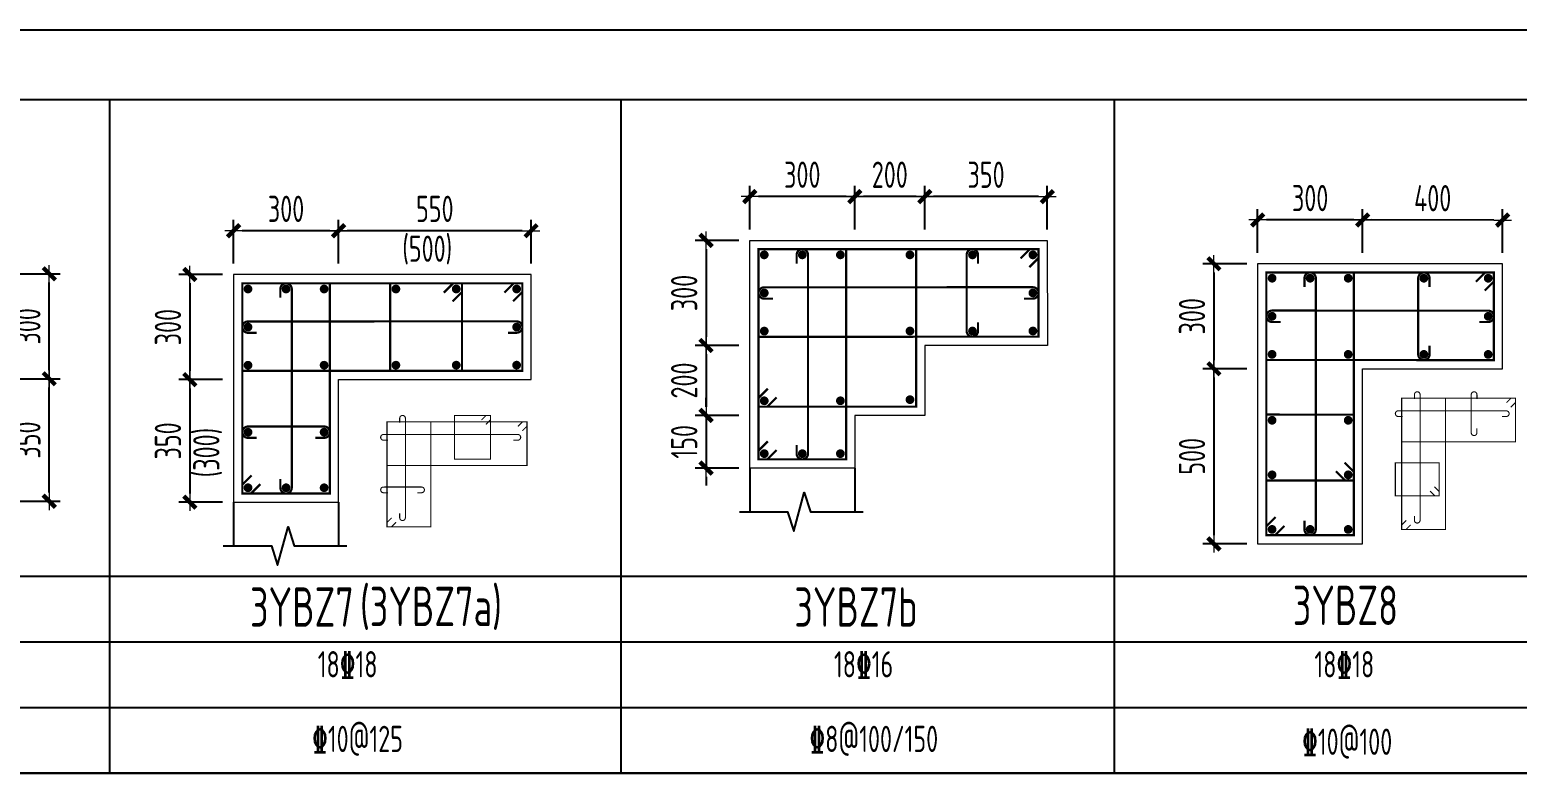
# Model space of a CAD drawing. Extents: x 292423 to 376523, y 106557 to 361882.
# Drawn here: x 329941 to 346941, y 250799 to 259293 of the extents above; entities that cross this region are included whole.
import ezdxf
from ezdxf.enums import TextEntityAlignment as Align

# ---------------------------------------------------------------- set-up
doc = ezdxf.new("R2010")
doc.units = 0
doc.header["$LTSCALE"] = 1000
doc.layers.get('0').update_dxf_attribs({"linetype": 'CONTINUOUS'})
doc.layers.get('Defpoints').update_dxf_attribs({"linetype": 'CONTINUOUS'})
for name, color, linetype, lineweight in [('REIN', 6, 'CONTINUOUS', 18), ('Z-柱大样外框', 7, 'ByLayer', 18), ('Z-详图标注', 3, 'CONTINUOUS', 18)]:
    doc.layers.add(name, color=color, linetype=linetype, lineweight=lineweight)
doc.layers.add('TEXT', color=7, linetype='CONTINUOUS')
doc.layers.add('THIN', color=7, linetype='CONTINUOUS')
doc.styles.get("Standard").update_dxf_attribs({"font": 'tssdeng.shx', "width": 0.7, "bigfont": 'tssdchn.shx'})
doc.styles.add('TCCAD_Dimension', font='Tssdeng.shx', dxfattribs={"width": 0.7, "bigfont": 'tssdchn.shx'})
doc.dimstyles.new('TCCAD_25_100', dxfattribs={"dimtxt": 300, "dimasz": 100, "dimexe": 125, "dimexo": 125, "dimgap": 100, "dimtad": 1, "dimdec": 0, "dimlfac": 0.25, "dimzin": 0, "dimdsep": 46, "dimtxsty": 'TCCAD_Dimension', "dimblk": '_TCDBK25_100', "dimcen": 0, "dimclrt": 7, "dimadec": 0, "dimazin": 0, "dimtfac": 1, "dimtdec": 0, "dimtix": 1, "dimtmove": 2, "dimatfit": 3, "dimfxl": 1, "dimtolj": 1, "dimtzin": 0, "dimarcsym": 0})

# ---------------------------------------------------------------- blocks, each defined once
blk = doc.blocks.new('_TCDBK25_100')
blk.add_line((-1, 0), (1, 0))
at = {"const_width": 0.5}
blk.add_lwpolyline([(-0.7, -0.7), (0.7, 0.7)], dxfattribs=at)
blk = doc.blocks.new('*D496')
at = {"layer": 'Defpoints', "color": 0}
for p in [(329664, 255306), (330164, 255306), (329664, 253906)]:
    blk.add_point(p, dxfattribs=at)
at = {"layer": 'Z-详图标注', "color": 0, "lineweight": -2}
for p, q in [((329789, 255306), (330289, 255306)), ((330164, 254006), (330164, 255206)), ((329789, 253906), (330289, 253906))]:
    blk.add_line(p, q, dxfattribs=at)
at = {"layer": 'Z-详图标注', "color": 0, "lineweight": -2, "xscale": 100, "yscale": 100, "zscale": 100}
for p, rotation in [((330164, 255306), 90), ((330164, 253906), 270)]:
    blk.add_blockref('_TCDBK25_100', p, dxfattribs=dict(at, rotation=rotation))
at = {"layer": 'Z-详图标注', "color": 7, "insert": (329914, 254606), "char_height": 300, "attachment_point": 5, "rotation": 90, "style": 'TCCAD_Dimension'}
blk.add_mtext('\\A1;350', dxfattribs=at)
blk = doc.blocks.new('*D497')
at = {"layer": 'Defpoints', "color": 0}
for p in [(329664, 256505), (330164, 256505), (329664, 255306)]:
    blk.add_point(p, dxfattribs=at)
at = {"layer": 'Z-详图标注', "color": 0, "lineweight": -2}
for p, q in [((329789, 256505), (330289, 256505)), ((330164, 255406), (330164, 256405)), ((329789, 255306), (330289, 255306))]:
    blk.add_line(p, q, dxfattribs=at)
at = {"layer": 'Z-详图标注', "color": 0, "lineweight": -2, "xscale": 100, "yscale": 100, "zscale": 100}
for p, rotation in [((330164, 256505), 90), ((330164, 255306), 270)]:
    blk.add_blockref('_TCDBK25_100', p, dxfattribs=dict(at, rotation=rotation))
at = {"layer": 'Z-详图标注', "color": 7, "insert": (329914, 255905), "char_height": 300, "attachment_point": 5, "rotation": 90, "style": 'TCCAD_Dimension'}
blk.add_mtext('\\A1;300', dxfattribs=at)
blk = doc.blocks.new('*D500')
at = {"layer": 'Defpoints', "color": 0}
for p in [(333470, 256997), (333470, 256497), (335670, 256497)]:
    blk.add_point(p, dxfattribs=at)
at = {"layer": 'Z-详图标注', "color": 0, "lineweight": -2}
for p, q in [((333470, 256622), (333470, 257122)), ((335670, 256622), (335670, 257122)), ((335570, 256997), (333570, 256997))]:
    blk.add_line(p, q, dxfattribs=at)
at = {"layer": 'Z-详图标注', "color": 0, "lineweight": -2, "xscale": 100, "yscale": 100, "zscale": 100, "rotation": 180}
blk.add_blockref('_TCDBK25_100', (333470, 256997), dxfattribs=at)
at = {"layer": 'Z-详图标注', "color": 0, "lineweight": -2, "xscale": 100, "yscale": 100, "zscale": 100}
blk.add_blockref('_TCDBK25_100', (335670, 256997), dxfattribs=at)
at = {"layer": 'Z-详图标注', "color": 7, "insert": (334570, 257247), "char_height": 300, "attachment_point": 5, "style": 'TCCAD_Dimension'}
blk.add_mtext('\\A1;550', dxfattribs=at)
blk = doc.blocks.new('*D501')
at = {"layer": 'Defpoints', "color": 0}
for p in [(332270, 256997), (332270, 256497), (333470, 256497)]:
    blk.add_point(p, dxfattribs=at)
at = {"layer": 'Z-详图标注', "color": 0, "lineweight": -2}
for p, q in [((332270, 256622), (332270, 257122)), ((333470, 256622), (333470, 257122)), ((333370, 256997), (332370, 256997))]:
    blk.add_line(p, q, dxfattribs=at)
at = {"layer": 'Z-详图标注', "color": 0, "lineweight": -2, "xscale": 100, "yscale": 100, "zscale": 100, "rotation": 180}
blk.add_blockref('_TCDBK25_100', (332270, 256997), dxfattribs=at)
at = {"layer": 'Z-详图标注', "color": 0, "lineweight": -2, "xscale": 100, "yscale": 100, "zscale": 100}
blk.add_blockref('_TCDBK25_100', (333470, 256997), dxfattribs=at)
at = {"layer": 'Z-详图标注', "color": 7, "insert": (332870, 257247), "char_height": 300, "attachment_point": 5, "style": 'TCCAD_Dimension'}
blk.add_mtext('\\A1;300', dxfattribs=at)
blk = doc.blocks.new('*D502')
at = {"layer": 'Defpoints', "color": 0}
for p in [(332270, 256497), (331770, 255296), (332270, 255296)]:
    blk.add_point(p, dxfattribs=at)
at = {"layer": 'Z-详图标注', "color": 0, "lineweight": -2}
for p, q in [((332145, 256497), (331645, 256497)), ((331770, 256397), (331770, 255396)), ((332145, 255296), (331645, 255296))]:
    blk.add_line(p, q, dxfattribs=at)
at = {"layer": 'Z-详图标注', "color": 0, "lineweight": -2, "xscale": 100, "yscale": 100, "zscale": 100}
for p, rotation in [((331770, 256497), 90), ((331770, 255296), 270)]:
    blk.add_blockref('_TCDBK25_100', p, dxfattribs=dict(at, rotation=rotation))
at = {"layer": 'Z-详图标注', "color": 7, "insert": (331520, 255896), "char_height": 300, "attachment_point": 5, "rotation": 90, "style": 'TCCAD_Dimension'}
blk.add_mtext('\\A1;300', dxfattribs=at)
blk = doc.blocks.new('*D503')
at = {"layer": 'Defpoints', "color": 0}
for p in [(332270, 255296), (331770, 253896), (332270, 253896)]:
    blk.add_point(p, dxfattribs=at)
at = {"layer": 'Z-详图标注', "color": 0, "lineweight": -2}
for p, q in [((332145, 255296), (331645, 255296)), ((331770, 255196), (331770, 253996)), ((332145, 253896), (331645, 253896))]:
    blk.add_line(p, q, dxfattribs=at)
at = {"layer": 'Z-详图标注', "color": 0, "lineweight": -2, "xscale": 100, "yscale": 100, "zscale": 100}
for p, rotation in [((331770, 255296), 90), ((331770, 253896), 270)]:
    blk.add_blockref('_TCDBK25_100', p, dxfattribs=dict(at, rotation=rotation))
at = {"layer": 'Z-详图标注', "color": 7, "insert": (331520, 254596), "char_height": 300, "attachment_point": 5, "rotation": 90, "style": 'TCCAD_Dimension'}
blk.add_mtext('\\A1;350', dxfattribs=at)
blk = doc.blocks.new('*D504')
at = {"layer": 'Defpoints', "color": 0}
for p in [(345174, 257120), (345174, 256620), (346774, 256619)]:
    blk.add_point(p, dxfattribs=at)
at = {"layer": 'Z-详图标注', "color": 0, "lineweight": -2}
for p, q in [((345174, 256745), (345174, 257245)), ((346774, 256744), (346774, 257244)), ((346674, 257119), (345274, 257120))]:
    blk.add_line(p, q, dxfattribs=at)
at = {"layer": 'Z-详图标注', "color": 0, "lineweight": -2, "xscale": 99.99999999999999, "yscale": 100, "zscale": 100}
for p, rotation in [((345174, 257120), 179.984607309744), ((346774, 257119), 359.984607309744)]:
    blk.add_blockref('_TCDBK25_100', p, dxfattribs=dict(at, rotation=rotation))
at = {"layer": 'Z-详图标注', "color": 7, "insert": (345974, 257369), "char_height": 300, "attachment_point": 5, "rotation": 359.9846, "style": 'TCCAD_Dimension'}
blk.add_mtext('\\A1;400', dxfattribs=at)
blk = doc.blocks.new('*D505')
at = {"layer": 'Defpoints', "color": 0}
for p in [(343974, 257120), (343974, 256620), (345174, 256620)]:
    blk.add_point(p, dxfattribs=at)
at = {"layer": 'Z-详图标注', "color": 0, "lineweight": -2}
for p, q in [((343974, 256745), (343974, 257245)), ((345174, 256745), (345174, 257245)), ((345074, 257120), (344074, 257120))]:
    blk.add_line(p, q, dxfattribs=at)
at = {"layer": 'Z-详图标注', "color": 0, "lineweight": -2, "xscale": 99.99999999999999, "yscale": 100, "zscale": 100}
for p, rotation in [((343974, 257120), 179.984607309744), ((345174, 257120), 359.984607309744)]:
    blk.add_blockref('_TCDBK25_100', p, dxfattribs=dict(at, rotation=rotation))
at = {"layer": 'Z-详图标注', "color": 7, "insert": (344574, 257370), "char_height": 300, "attachment_point": 5, "rotation": 359.9846, "style": 'TCCAD_Dimension'}
blk.add_mtext('\\A1;300', dxfattribs=at)
blk = doc.blocks.new('*D506')
at = {"layer": 'Defpoints', "color": 0}
for p in [(343974, 256620), (343474, 255420), (343974, 255420)]:
    blk.add_point(p, dxfattribs=at)
at = {"layer": 'Z-详图标注', "color": 0, "lineweight": -2}
for p, q in [((343849, 256620), (343349, 256620)), ((343474, 256520), (343474, 255520)), ((343849, 255420), (343349, 255420))]:
    blk.add_line(p, q, dxfattribs=at)
at = {"layer": 'Z-详图标注', "color": 0, "lineweight": -2, "xscale": 100, "yscale": 100, "zscale": 100}
for p, rotation in [((343474, 256620), 90), ((343474, 255420), 270)]:
    blk.add_blockref('_TCDBK25_100', p, dxfattribs=dict(at, rotation=rotation))
at = {"layer": 'Z-详图标注', "color": 7, "insert": (343224, 256020), "char_height": 300, "attachment_point": 5, "rotation": 90, "style": 'TCCAD_Dimension'}
blk.add_mtext('\\A1;300', dxfattribs=at)
blk = doc.blocks.new('*D507')
at = {"layer": 'Defpoints', "color": 0}
for p in [(343974, 255420), (343474, 253420), (343974, 253420)]:
    blk.add_point(p, dxfattribs=at)
at = {"layer": 'Z-详图标注', "color": 0, "lineweight": -2}
for p, q in [((343849, 255420), (343349, 255420)), ((343474, 255320), (343474, 253520)), ((343849, 253420), (343349, 253420))]:
    blk.add_line(p, q, dxfattribs=at)
at = {"layer": 'Z-详图标注', "color": 0, "lineweight": -2, "xscale": 100, "yscale": 100, "zscale": 100}
for p, rotation in [((343474, 255420), 90), ((343474, 253420), 270)]:
    blk.add_blockref('_TCDBK25_100', p, dxfattribs=dict(at, rotation=rotation))
at = {"layer": 'Z-详图标注', "color": 7, "insert": (343224, 254420), "char_height": 300, "attachment_point": 5, "rotation": 90, "style": 'TCCAD_Dimension'}
blk.add_mtext('\\A1;500', dxfattribs=at)
blk = doc.blocks.new('*D563')
at = {"layer": 'Defpoints', "color": 0}
for p in [(340170, 257387), (340170, 256887), (341570, 256887)]:
    blk.add_point(p, dxfattribs=at)
at = {"layer": 'Z-详图标注', "color": 0, "lineweight": -2}
for p, q in [((340170, 257012), (340170, 257512)), ((341470, 257387), (340270, 257387)), ((341570, 257012), (341570, 257512))]:
    blk.add_line(p, q, dxfattribs=at)
at = {"layer": 'Z-详图标注', "color": 0, "lineweight": -2, "xscale": 100, "yscale": 100, "zscale": 100, "rotation": 180}
blk.add_blockref('_TCDBK25_100', (340170, 257387), dxfattribs=at)
at = {"layer": 'Z-详图标注', "color": 0, "lineweight": -2, "xscale": 100, "yscale": 100, "zscale": 100}
blk.add_blockref('_TCDBK25_100', (341570, 257387), dxfattribs=at)
at = {"layer": 'Z-详图标注', "color": 7, "insert": (340870, 257637), "char_height": 300, "attachment_point": 5, "style": 'TCCAD_Dimension'}
blk.add_mtext('\\A1;350', dxfattribs=at)
blk = doc.blocks.new('*D564')
at = {"layer": 'Defpoints', "color": 0}
for p in [(338170, 257387), (338170, 256887), (339370, 256887)]:
    blk.add_point(p, dxfattribs=at)
at = {"layer": 'Z-详图标注', "color": 0, "lineweight": -2}
for p, q in [((338170, 257012), (338170, 257512)), ((339270, 257387), (338270, 257387)), ((339370, 257012), (339370, 257512))]:
    blk.add_line(p, q, dxfattribs=at)
at = {"layer": 'Z-详图标注', "color": 0, "lineweight": -2, "xscale": 100, "yscale": 100, "zscale": 100, "rotation": 180}
blk.add_blockref('_TCDBK25_100', (338170, 257387), dxfattribs=at)
at = {"layer": 'Z-详图标注', "color": 0, "lineweight": -2, "xscale": 100, "yscale": 100, "zscale": 100}
blk.add_blockref('_TCDBK25_100', (339370, 257387), dxfattribs=at)
at = {"layer": 'Z-详图标注', "color": 7, "insert": (338770, 257637), "char_height": 300, "attachment_point": 5, "style": 'TCCAD_Dimension'}
blk.add_mtext('\\A1;300', dxfattribs=at)
blk = doc.blocks.new('*D565')
at = {"layer": 'Defpoints', "color": 0}
for p in [(338170, 256887), (337670, 255686), (338170, 255686)]:
    blk.add_point(p, dxfattribs=at)
at = {"layer": 'Z-详图标注', "color": 0, "lineweight": -2}
for p, q in [((338045, 256887), (337545, 256887)), ((337670, 256787), (337670, 255786)), ((338045, 255686), (337545, 255686))]:
    blk.add_line(p, q, dxfattribs=at)
at = {"layer": 'Z-详图标注', "color": 0, "lineweight": -2, "xscale": 100, "yscale": 100, "zscale": 100}
for p, rotation in [((337670, 256887), 90), ((337670, 255686), 270)]:
    blk.add_blockref('_TCDBK25_100', p, dxfattribs=dict(at, rotation=rotation))
at = {"layer": 'Z-详图标注', "color": 7, "insert": (337420, 256286), "char_height": 300, "attachment_point": 5, "rotation": 90, "style": 'TCCAD_Dimension'}
blk.add_mtext('\\A1;300', dxfattribs=at)
blk = doc.blocks.new('*D566')
at = {"layer": 'Defpoints', "color": 0}
for p in [(338170, 255686), (337670, 254887), (338170, 254887)]:
    blk.add_point(p, dxfattribs=at)
at = {"layer": 'Z-详图标注', "color": 0, "lineweight": -2}
for p, q in [((338045, 255686), (337545, 255686)), ((337670, 255586), (337670, 254987)), ((338045, 254887), (337545, 254887))]:
    blk.add_line(p, q, dxfattribs=at)
at = {"layer": 'Z-详图标注', "color": 0, "lineweight": -2, "xscale": 100, "yscale": 100, "zscale": 100}
for p, rotation in [((337670, 255686), 90), ((337670, 254887), 270)]:
    blk.add_blockref('_TCDBK25_100', p, dxfattribs=dict(at, rotation=rotation))
at = {"layer": 'Z-详图标注', "color": 7, "insert": (337420, 255286), "char_height": 300, "attachment_point": 5, "rotation": 90, "style": 'TCCAD_Dimension'}
blk.add_mtext('\\A1;200', dxfattribs=at)
blk = doc.blocks.new('*D857')
at = {"layer": 'Defpoints', "color": 0}
for p in [(339370, 257387), (339370, 256887), (340170, 256887)]:
    blk.add_point(p, dxfattribs=at)
at = {"layer": 'Z-详图标注', "color": 0, "lineweight": -2}
for p, q in [((339370, 257012), (339370, 257512)), ((340070, 257387), (339470, 257387)), ((340170, 257012), (340170, 257512))]:
    blk.add_line(p, q, dxfattribs=at)
at = {"layer": 'Z-详图标注', "color": 0, "lineweight": -2, "xscale": 100, "yscale": 100, "zscale": 100, "rotation": 180}
blk.add_blockref('_TCDBK25_100', (339370, 257387), dxfattribs=at)
at = {"layer": 'Z-详图标注', "color": 0, "lineweight": -2, "xscale": 100, "yscale": 100, "zscale": 100}
blk.add_blockref('_TCDBK25_100', (340170, 257387), dxfattribs=at)
at = {"layer": 'Z-详图标注', "color": 7, "insert": (339770, 257637), "char_height": 300, "attachment_point": 5, "style": 'TCCAD_Dimension'}
blk.add_mtext('\\A1;200', dxfattribs=at)
blk = doc.blocks.new('*D858')
at = {"layer": 'Defpoints', "color": 0}
for p in [(338170, 254887), (337670, 254286), (338170, 254286)]:
    blk.add_point(p, dxfattribs=at)
at = {"layer": 'Z-详图标注', "color": 0, "lineweight": -2}
for p, q in [((337670, 254987), (337670, 255087)), ((338045, 254887), (337545, 254887)), ((337670, 254887), (337670, 254286)), ((338045, 254286), (337545, 254286)), ((337670, 254186), (337670, 254086))]:
    blk.add_line(p, q, dxfattribs=at)
at = {"layer": 'Z-详图标注', "color": 0, "lineweight": -2, "xscale": 100, "yscale": 100, "zscale": 100}
for p, rotation in [((337670, 254887), 270), ((337670, 254286), 90)]:
    blk.add_blockref('_TCDBK25_100', p, dxfattribs=dict(at, rotation=rotation))
at = {"layer": 'Z-详图标注', "color": 7, "insert": (337420, 254586), "char_height": 300, "attachment_point": 5, "rotation": 90, "style": 'TCCAD_Dimension'}
blk.add_mtext('\\A1;150', dxfattribs=at)

msp = doc.modelspace()

# ---------------------------------------------------------------- linework, layer by layer
at = {"layer": 'REIN', "color": 210}
for points, const_width in [([(338476.3, 254491.7), (338370.2, 254385.6), (338270.2, 254385.6), (338270.2, 256786.6), (339270.2, 256786.6), (339270.2, 254385.6), (338270.2, 254385.6), (338270.2, 254485.6), (338376.3, 254591.7)], 25), ([(341264.2, 256680.6), (341370.2, 256786.6), (341470.2, 256786.6), (341470.3, 255786.6), (338270.2, 255785.6), (338270.2, 256786.6), (341470.2, 256786.6), (341470.2, 256686.6), (341364.2, 256580.6)], 25), ([(338476.3, 255092.7), (338370.2, 254986.6), (338270.2, 254986.6), (338270.2, 256786.6), (340070.2, 256786.6), (340070.2, 254986.6), (338270.2, 254986.6), (338270.2, 255086.6), (338376.3, 255192.7)], 25), ([(332576.4, 254101.6), (332470.3, 253995.6), (332370.3, 253995.6), (332370.3, 256396.6), (333370.3, 256396.6), (333370.3, 253995.6), (332370.3, 253995.6), (332370.3, 254095.6), (332476.4, 254201.6)], 25), ([(335364.3, 256290.5), (335470.3, 256396.6), (335570.3, 256396.6), (335570.3, 255396.6), (332370.3, 255395.6), (332370.3, 256396.6), (335570.3, 256396.6), (335570.3, 256296.6), (335464.3, 256190.5)], 25), ([(334126.8, 253667), (334073.8, 253613.9), (334023.8, 253613.9), (334023.8, 254814.4), (334523.8, 254814.4), (334523.8, 253613.9), (334023.8, 253613.9), (334023.8, 253663.9), (334076.8, 253717)], 12.5), ([(335520.8, 254761.4), (335573.8, 254814.4), (335623.8, 254814.4), (335623.8, 254314.4), (334023.8, 254314), (334023.8, 254814.4), (335623.8, 254814.4), (335623.8, 254764.4), (335570.8, 254711.4)], 12.5)]:
    msp.add_lwpolyline(points, dxfattribs=dict(at, const_width=const_width))
at = {"layer": 'REIN', "color": 6, "const_width": 50}
for points in [[(338310.2, 256721.6, 1), (338360.2, 256721.6, 1)], [(338745.2, 256721.6, 1), (338795.2, 256721.6, 1)], [(339180.2, 256721.6, 1), (339230.2, 256721.6, 1)], [(339975.3, 256721.6, 1), (340025.3, 256721.6, 1)], [(340690.2, 256721.6, 1), (340740.2, 256721.6, 1)], [(341380.2, 256721.6, 1), (341430.2, 256721.6, 1)], [(332410.3, 256331.6, 1), (332460.3, 256331.6, 1)], [(332845.3, 256331.6, 1), (332895.3, 256331.6, 1)], [(333280.3, 256331.6, 1), (333330.3, 256331.6, 1)], [(334100.3, 256331.6, 1), (334150.3, 256331.6, 1)], [(334790.3, 256331.6, 1), (334840.3, 256331.6, 1)], [(335480.3, 256331.6, 1), (335530.3, 256331.6, 1)], [(338310.2, 256286.1, 1), (338360.2, 256286.1, 1)], [(341380.2, 256286.6, 1), (341430.2, 256286.6, 1)], [(332410.3, 255896.1, 1), (332460.3, 255896.1, 1)], [(335480.3, 255896.6, 1), (335530.3, 255896.6, 1)], [(338310.2, 255850.7, 1), (338360.2, 255850.7, 1)], [(339975.3, 255851.4, 1), (340025.3, 255851.4, 1)], [(340690.2, 255851.4, 1), (340740.2, 255851.4, 1)], [(341380.3, 255851.6, 1), (341430.3, 255851.6, 1)], [(332410.3, 255460.6, 1), (332460.3, 255460.6, 1)], [(333280.3, 255460.9, 1), (333330.3, 255460.9, 1)], [(334100.3, 255461.1, 1), (334150.3, 255461.1, 1)], [(334790.3, 255461.3, 1), (334840.3, 255461.3, 1)], [(335480.3, 255461.5, 1), (335530.3, 255461.5, 1)], [(338310.2, 255054.3, 1), (338360.2, 255054.3, 1)], [(339180.2, 255054.4, 1), (339230.2, 255054.4, 1)], [(339975.3, 255067.3, 1), (340025.3, 255067.3, 1)], [(332410.3, 254695.6, 1), (332460.3, 254695.6, 1)], [(333280.3, 254695.7, 1), (333330.3, 254695.7, 1)], [(338310.2, 254450.6, 1), (338360.2, 254450.6, 1)], [(338745.2, 254450.6, 1), (338795.2, 254450.6, 1)], [(339180.2, 254450.6, 1), (339230.2, 254450.6, 1)], [(332410.3, 254060.6, 1), (332460.3, 254060.6, 1)], [(332845.3, 254060.6, 1), (332895.3, 254060.6, 1)], [(333280.3, 254060.6, 1), (333330.3, 254060.6, 1)]]:
    msp.add_lwpolyline(points, format="xyb", close=True, dxfattribs=at)
at = {"layer": 'REIN', "color": 6}
for points, const_width in [([(338705.2, 256621.6), (338705.2, 256721.6, -1), (338835.2, 256721.6), (338835.2, 254450.6, -1), (338705.2, 254450.6), (338705.2, 254550.6)], 25), ([(340778.1, 255952.2), (340778.1, 255852.2, -1), (340648.1, 255852.2), (340648.2, 256722.2, -1), (340778.2, 256722.1), (340778.2, 256622.1)], 25), ([(332805.3, 256231.6), (332805.3, 256331.6, -1), (332935.3, 256331.6), (332935.3, 254060.6, -1), (332805.3, 254060.6), (332805.3, 254160.6)], 25), ([(338435.2, 256221.2), (338335.2, 256221.1, -1), (338335.2, 256351.1), (341405.2, 256351.6, -1), (341405.3, 256221.6), (341305.3, 256221.6)], 25), ([(332535.3, 255831.1), (332435.3, 255831.1, -1), (332435.3, 255961.1), (335505.3, 255961.6, -1), (335505.3, 255831.6), (335405.3, 255831.5)], 25), ([(334168.8, 254804.4), (334168.8, 254854.4, -1), (334233.8, 254854.4), (334233.8, 253718.9, -1), (334168.8, 253718.9), (334168.8, 253768.9)], 12.5), ([(332535.3, 254630.6), (332435.3, 254630.6, -1), (332435.3, 254760.6), (333305.3, 254760.7, -1), (333305.3, 254630.7), (333205.3, 254630.7)], 25), ([(334033.8, 254604.2), (333983.8, 254604.2, -1), (333983.8, 254669.2), (335518.8, 254669.4, -1), (335518.8, 254604.4), (335468.8, 254604.4)], 12.5), ([(334033.8, 254004), (333983.8, 254003.9, -1), (333983.8, 254068.9), (334418.8, 254069, -1), (334418.8, 254004), (334368.8, 254004)], 12.5)]:
    msp.add_lwpolyline(points, format="xyb", dxfattribs=dict(at, const_width=const_width))
at = {"layer": 'REIN', "color": 210, "elevation": 0}
for points, const_width in [([(344279.8, 253625.9), (344173.8, 253519.9), (344073.8, 253519.9), (344073.8, 256519.9), (345073.8, 256519.7), (345073.8, 253519.9), (344073.8, 253519.9), (344073.8, 253619.9), (344179.8, 253725.9)], 25), ([(346467.8, 256413.2), (346573.9, 256519.3), (346673.9, 256519.2), (346673.7, 255519.3), (344073.8, 255520.1), (344073.8, 256519.9), (346673.9, 256519.2), (346673.8, 256419.2), (346567.8, 256313.2)], 25), ([(345723.2, 253638.1), (345670.2, 253585), (345620.2, 253585), (345620.2, 255085.1), (346120.2, 255084.9), (346120.2, 253585), (345620.2, 253585), (345620.2, 253635), (345673.2, 253688.1)], 12.5), ([(346817.2, 255031.7), (346870.2, 255084.7), (346920.2, 255084.7), (346920.1, 254584.7), (345620.2, 254585.2), (345620.2, 255085.1), (346920.2, 255084.7), (346920.2, 255034.7), (346867.1, 254981.7)], 12.5)]:
    msp.add_lwpolyline(points, dxfattribs=dict(at, const_width=const_width))
at = {"layer": 'REIN', "color": 6, "elevation": 0}
for points, const_width in [([(344508.8, 256354.8), (344508.8, 256454.8, -1), (344638.8, 256454.8), (344638.8, 253584.9, -1), (344508.8, 253584.9), (344508.8, 253684.9)], 25), ([(345938.7, 255684.5), (345938.7, 255584.5, -1), (345808.7, 255584.5), (345808.8, 256454.5, -1), (345938.8, 256454.5), (345938.8, 256354.5)], 25), ([(344238.8, 255955), (344138.8, 255955, -1), (344138.8, 256085), (346608.8, 256084.3, -1), (346608.8, 255954.3), (346508.8, 255954.3)], 25), ([(345765.2, 255075), (345765.2, 255125, -1), (345830.2, 255125), (345830.2, 253690, -1), (345765.2, 253690), (345765.2, 253740)], 12.5), ([(346480.1, 254739.9), (346480.1, 254689.9, -1), (346415.1, 254689.9), (346415.2, 255124.8, -1), (346480.2, 255124.8), (346480.2, 255074.8)], 12.5), ([(345630.1, 254875.1), (345580.1, 254875.1, -1), (345580.2, 254940.1), (346815.2, 254939.7, -1), (346815.1, 254874.7), (346765.1, 254874.7)], 12.5)]:
    msp.add_lwpolyline(points, format="xyb", dxfattribs=dict(at, const_width=const_width))
at = {"layer": 'REIN', "color": 6}
for points, const_width in [([(334674.2, 256290.5), (334780.3, 256396.6), (334880.3, 256396.6), (334880.3, 255396.3), (334060.3, 255396.1), (334060.3, 256396.6), (334880.3, 256396.6), (334880.3, 256296.6), (334774.2, 256190.5)], 25), ([(335103.3, 254833.9), (335156.3, 254886.9), (335206.3, 254886.9), (335206.3, 254386.8), (334796.3, 254386.7), (334796.3, 254886.9), (335206.3, 254886.9), (335206.3, 254836.9), (335153.3, 254783.9)], 12.5)]:
    msp.add_lwpolyline(points, dxfattribs=dict(at, const_width=const_width))
at = {"layer": 'REIN', "color": 6, "const_width": 50, "elevation": 0}
for points in [[(344113.8, 256454.9, 1), (344163.8, 256454.9, 1)], [(344548.8, 256454.8, 1), (344598.8, 256454.8, 1)], [(344983.8, 256454.7, 1), (345033.8, 256454.7, 1)], [(345848.8, 256454.5, 1), (345898.8, 256454.5, 1)], [(346583.9, 256454.3, 1), (346633.9, 256454.3, 1)], [(344113.8, 256020, 1), (344163.8, 256020, 1)], [(346583.8, 256019.3, 1), (346633.8, 256019.3, 1)], [(344113.8, 255585.1, 1), (344163.8, 255585.1, 1)], [(344983.8, 255584.8, 1), (345033.8, 255584.8, 1)], [(345848.7, 255584.5, 1), (345898.7, 255584.5, 1)], [(346583.7, 255584.3, 1), (346633.7, 255584.3, 1)], [(344113.8, 254831.7, 1), (344163.8, 254831.7, 1)], [(344983.8, 254831.5, 1), (345033.8, 254831.5, 1)], [(344113.8, 254208.3, 1), (344163.8, 254208.3, 1)], [(344983.8, 254208.2, 1), (345033.8, 254208.2, 1)], [(344113.8, 253584.9, 1), (344163.8, 253584.9, 1)], [(344548.8, 253584.9, 1), (344598.8, 253584.9, 1)], [(344983.8, 253584.9, 1), (345033.8, 253584.9, 1)]]:
    msp.add_lwpolyline(points, format="xyb", close=True, dxfattribs=at)
at = {"layer": 'REIN', "color": 6, "elevation": 0}
for points, const_width in [([(344967.7, 254349.2), (345073.8, 254243.2), (345073.8, 254143.2), (344073.8, 254143.3), (344073.8, 254896.7), (345073.8, 254896.5), (345073.8, 254143.2), (344973.8, 254143.2), (344867.7, 254249.3)], 25), ([(345994.6, 254072.2), (346047.7, 254019.2), (346047.7, 253969.2), (345547.7, 253969.2), (345547.7, 254346), (346047.7, 254345.8), (346047.7, 253969.2), (345997.7, 253969.2), (345944.6, 254022.2)], 12.5)]:
    msp.add_lwpolyline(points, dxfattribs=dict(at, const_width=const_width))
at = {"layer": 'TEXT'}
for p, q in [((295391.9, 259293.4), (368105.7, 259293.4)), ((297191.9, 258495), (368105.7, 258495)), ((330851, 258495), (330851, 250799.2)), ((336696.6, 258495), (336696.6, 250799.2)), ((342332.6, 258495), (342332.6, 250799.2)), ((295391.9, 253049.2), (368105.7, 253049.2)), ((295391.9, 252299.2), (368105.7, 252299.2)), ((295391.9, 251549.2), (368105.7, 251549.2)), ((368105.7, 250799.2), (295391.9, 250799.2)), ((295391.9, 250799.2), (368105.7, 250799.2))]:
    msp.add_line(p, q, dxfattribs=at)
at = {"layer": 'THIN'}
for p, q in [((338170.2, 254285.6), (338170.2, 253785.6)), ((339370.2, 254285.6), (339370.2, 253785.6)), ((332270.3, 253895.6), (332270.3, 253395.6)), ((333470.3, 253895.6), (333470.3, 253395.6))]:
    msp.add_line(p, q, dxfattribs=at)
for points in [[(338052.6, 253785.6), (338602.6, 253785.6), (338672.6, 253565.6), (338792.6, 254005.6), (338862.6, 253785.6), (339464.9, 253785.6)], [(332152.7, 253395.6), (332702.7, 253395.6), (332772.7, 253175.6), (332892.7, 253615.6), (332962.7, 253395.6), (333565, 253395.6)]]:
    msp.add_lwpolyline(points, dxfattribs=at)
at = {"layer": 'Z-柱大样外框'}
for points in [[(340170.2, 255686.2), (340170.2, 254886.6), (339370.2, 254886.6), (339370.2, 254285.6), (338170.2, 254285.6), (338170.2, 256886.6), (340570.4, 256886.6), (341570.2, 256886.6), (341570.3, 255686.6)], [(332270.3, 256496.6), (332270.3, 253895.6), (333470.3, 253895.6), (333470.3, 255295.9), (335670.3, 255296.6), (335670.3, 256496.6), (334670.5, 256496.6), (332270.3, 256496.6)]]:
    msp.add_lwpolyline(points, close=True, dxfattribs=at)
at = {"layer": 'Z-柱大样外框', "elevation": 0}
msp.add_lwpolyline([(343973.8, 256620), (343973.8, 253419.9), (345173.8, 253419.9), (345173.8, 255419.8), (346773.7, 255419.2), (346773.9, 256619.2), (343973.8, 256620)], close=True, dxfattribs=at)

# ---------------------------------------------------------------- texts
at = {"layer": 'TEXT', "width": 0.7}
for s, p in [('(3YBZ7a)', (334526, 252704.8, 0)), ('3YBZ7', (333051.3, 252698)), ('3YBZ7b', (339382.9, 252698)), ('3YBZ8', (344977.1, 252717.5))]:
    msp.add_text(s, height=450, dxfattribs=at).set_placement(p, align=Align.MIDDLE_CENTER)
at = {"layer": 'TEXT', "color": 7, "width": 0.7}
for s, p in [('18%%13218', (333232.1, 251804.2)), ('18%%13216', (339132, 251804.2)), ('18%%13218', (344622.8, 251804.2))]:
    msp.add_text(s, height=300, dxfattribs=at).set_placement(p, align=Align.BOTTOM_LEFT)
for s, p in [('%%13210@125', (333686.9, 251191.4)), ('%%1328@100/150', (339586.8, 251191.4)), ('%%13210@100', (344996.9, 251159.2))]:
    msp.add_text(s, height=300, dxfattribs=at).set_placement(p, align=Align.MIDDLE_CENTER)
at = {"layer": 'Z-详图标注', "color": 7, "width": 0.7}
msp.add_text('(500)', height=300, dxfattribs=at).set_placement((334198.8, 256642, 0))
msp.add_text('(300)', height=300, rotation=90, dxfattribs=at).set_placement((332109.2, 254180.4, 0))

# ---------------------------------------------------------------- dimensions: what is measured, and where the dimension line sits
at = {"layer": 'Z-详图标注'}
for base, p1, p2, angle, picture, middle in [((338170.2, 257386.6), (339370.2, 256886.6), (338170.2, 256886.6), 180, '*D564', (338770.2, 257636.6)), ((339370.2, 257386.6), (340170.2, 256886.6), (339370.2, 256886.6), 180, '*D857', (339770.2, 257636.6)), ((340170.2, 257386.6), (341570.2, 256886.6), (340170.2, 256886.6), 180, '*D563', (340870.2, 257636.6)), ((343973.9, 257120, 0), (345173.8, 256619.7, 0), (343973.8, 256620, 0), 179.98461, '*D505', (344574, 257369.8, 0)), ((345173.9, 257119.7, 0), (346773.9, 256619.2, 0), (345173.8, 256619.7, 0), 179.98461, '*D504', (345974, 257369.4, 0)), ((332270.3, 256996.6), (333470.3, 256496.6), (332270.3, 256496.6), 180, '*D501', (332870.3, 257246.6)), ((333470.3, 256996.6), (335670.3, 256496.6), (333470.3, 256496.6), 180, '*D500', (334570.3, 257246.6)), ((337670.2, 255685.6), (338170.2, 256886.6), (338170.2, 255685.6), 270, '*D565', (337420.2, 256286.1)), ((343473.8, 255420.2, 0), (343973.8, 256620, 0), (343973.8, 255420.2, 0), 270, '*D506', (343223.8, 256020.1, 0)), ((330163.5, 256505.4), (329663.5, 255305.6), (329663.5, 256505.4), 90, '*D497', (329913.5, 255905.5)), ((331770.3, 255295.6), (332270.3, 256496.6), (332270.3, 255295.6), 270, '*D502', (331520.3, 255896.1)), ((337670.2, 254886.6), (338170.2, 255685.6), (338170.2, 254886.6), 270, '*D566', (337420.2, 255286.1)), ((343473.8, 253419.9, 0), (343973.8, 255420.2, 0), (343973.8, 253419.9, 0), 270, '*D507', (343223.8, 254420, 0)), ((330163.5, 255305.6), (329663.5, 253905.6), (329663.5, 255305.6), 90, '*D496', (329913.5, 254605.6)), ((331770.3, 253895.6), (332270.3, 255295.6), (332270.3, 253895.6), 270, '*D503', (331520.3, 254595.6)), ((337670.2, 254285.6), (338170.2, 254886.6), (338170.2, 254285.6), 270, '*D858', (337420.2, 254586.1))]:
    dim = msp.add_linear_dim(base=base, p1=p1, p2=p2, angle=angle, dimstyle='TCCAD_25_100', dxfattribs=at)
    dim.commit()
    dim.dimension.update_dxf_attribs({"geometry": picture, "text_midpoint": middle})

doc.saveas('drawing.dxf')
